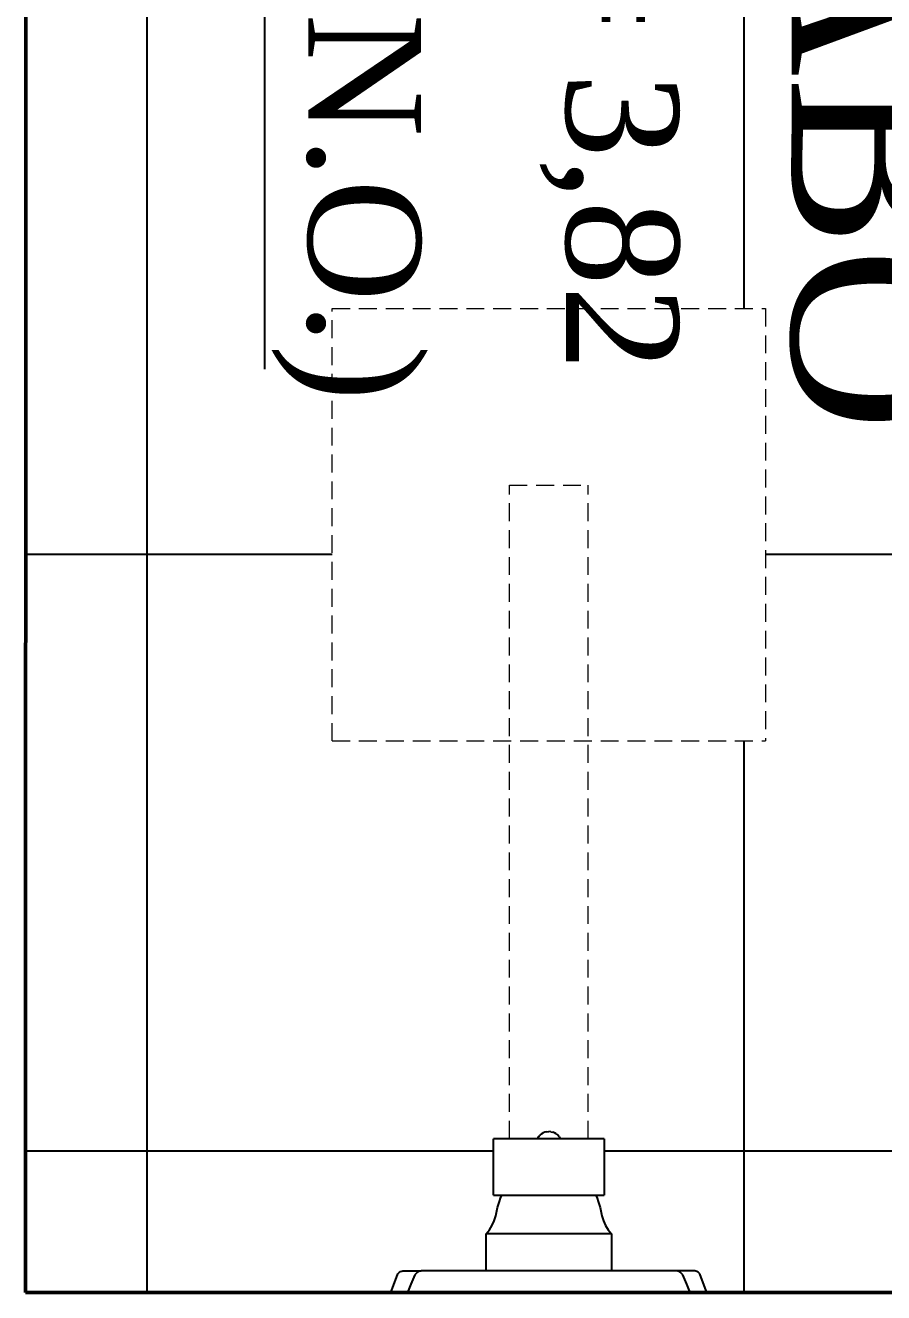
# Model space of a CAD drawing. Header units: centimetres. Extents: x -48696 to 156237, y -5617 to 29024.
# Drawn here: x -19619.3 to -19558.4, y 19923.9 to 20013.8 of the extents above; entities that cross this region are included whole.
import ezdxf

# ---------------------------------------------------------------- set-up
doc = ezdxf.new("R2010")
doc.units = ezdxf.units.CM
doc.linetypes.add('HIDDEN', pattern=[9.525, 6.35, -3.175])
for name, color, linetype in [('Hachuria - Moveis', 1, 'Continuous'), ('Piso', 55, 'Continuous'), ('PN010', 1, 'Continuous'), ('Portas-Cotas', 2, 'Continuous'), ('Texto', 2, 'Continuous')]:
    doc.layers.add(name, color=color, linetype=linetype)
doc.layers.add('Parede Baixa', color=5, linetype='Continuous', lineweight=50)
doc.layers.add('Projeção Janela', color=15, linetype='HIDDEN', lineweight=9)
doc.styles.add('Valéria', font='romantic.ttf', dxfattribs={"height": 10})

msp = doc.modelspace()

# ---------------------------------------------------------------- hatches: boundary and pattern name
at = {"layer": 'Piso'}
h = msp.add_hatch(dxfattribs=at)
h.set_pattern_fill('ANSI37', color=256, scale=13.333333, angle=-45)
h.set_pattern_definition([(360, (-38279.656, 1180.254), (3e-14, 42.33333), []), (90, (-38279.656, 1180.254), (-42.33333, 3e-14), [])])
h.paths.add_polyline_path([(-19392.3814, 19983.91707), (-19392.37906, 19984.45304), (-19394.37906, 19984.45304), (-19394.26532, 19994.45167), (-19389.37906, 19994.45167), (-19389.3273, 20076.27401), (-19392.32746, 20076.27591), (-19392.29782, 20073.24482), (-19464.79436, 20072.53593), (-19464.76013, 20069.03609), (-19461.84426, 20069.0336), (-19461.84728, 20065.48529), (-19463.69071, 20064.21048), (-19463.69071, 20063.44568), (-19467.7444, 20063.44568), (-19467.80608, 20064.24935), (-19470.09001, 20065.8797), (-19469.85792, 20069.49502), (-19467.26001, 20069.01165), (-19467.29424, 20072.51148), (-19471.29404, 20072.47237), (-19471.32338, 20075.47223), (-19467.32357, 20075.51134), (-19467.32357, 20079.01151), (-19470.07245, 20079.01151), (-19470.07245, 20082.75359), (-19467.73108, 20084.67034), (-19464.57904, 20084.26239), (-19462.01064, 20082.50003), (-19462.01064, 20078.97943), (-19464.85791, 20079.03562), (-19464.82369, 20075.53578), (-19394.32706, 20076.22512), (-19394.32706, 20086.22465), (-19392.35165, 20086.22465), (-19392.35165, 20088.95304), (-19532.22148, 20088.92774), (-19532.26947, 19923.88907), (-19530.49788, 19923.88907), (-19530.49788, 19928.11707), (-19528.51682, 19928.53786), (-19527.42046, 19929.30377), (-19510.94221, 19929.3336), (-19510.94221, 19926.3355), (-19513.54477, 19926.83532), (-19526.23121, 19928.11707), (-19526.23121, 19923.88907), (-19509.18782, 19923.88907), (-19508.716, 19930.52823), (-19505.11574, 19931.29144), (-19505.11574, 19932.48614), (-19522.48491, 19932.48614), (-19523.39369, 19994.12064), (-19480.56873, 19991.44338), (-19483.4799, 19932.48614), (-19500.84907, 19932.48614), (-19500.84907, 19930.80051), (-19496.81401, 19930.38939), (-19494.49921, 19923.88907), (-19467.21128, 19923.88907), (-19467.21128, 19983.91707)])
edge = h.paths.add_edge_path()
edge.add_line((-19619.22939, 19923.88907), (-19619.22939, 20088.95304))
edge.add_line((-19619.22939, 20088.95304), (-19539.22148, 20088.92978))
edge.add_line((-19539.22148, 20088.92978), (-19539.22148, 19923.88907))
edge.add_line((-19539.22148, 19923.88907), (-19570.94286, 19923.88907))
edge.add_line((-19570.94286, 19923.88907), (-19570.94286, 19926.08148))
edge.add_line((-19570.94286, 19926.08148), (-19577.70755, 19925.43007))
edge.add_line((-19577.70755, 19925.43007), (-19577.70755, 19928.06149))
edge.add_line((-19577.70755, 19928.06149), (-19578.21586, 19934.80905))
edge.add_line((-19578.21586, 19934.80905), (-19579.34286, 19934.80905))
edge.add_line((-19579.34286, 19934.80905), (-19579.34286, 19963.03538))
edge.add_line((-19579.34286, 19963.03538), (-19566.7712, 19963.03538))
edge.add_line((-19566.7712, 19963.03538), (-19566.7712, 19993.71726))
edge.add_line((-19566.7712, 19993.71726), (-19597.51453, 19993.71726))
edge.add_line((-19597.51453, 19993.71726), (-19597.51453, 19963.03538))
edge.add_line((-19597.51453, 19963.03538), (-19584.94286, 19963.03538))
edge.add_line((-19584.94286, 19963.03538), (-19584.94286, 19934.80905))
edge.add_line((-19584.94286, 19934.80905), (-19586.06986, 19934.80905))
edge.add_line((-19586.06986, 19934.80905), (-19586.06986, 19930.79924))
edge.add_line((-19586.06986, 19930.79924), (-19586.57818, 19928.06149))
edge.add_line((-19586.57818, 19928.06149), (-19586.57818, 19925.43007))
edge.add_line((-19586.57818, 19925.43007), (-19592.5358, 19925.42554))
edge.add_line((-19592.5358, 19925.42554), (-19592.98567, 19925.4544))
edge.add_line((-19592.98567, 19925.4544), (-19593.34286, 19923.88907))
edge.add_line((-19593.34286, 19923.88907), (-19619.27238, 19923.88907))

# ---------------------------------------------------------------- linework, layer by layer
at = {"layer": 'Hachuria - Moveis'}
for p, q in [((-19582.87158, 19934.94898), (-19582.94544, 19934.82846)), ((-19582.87158, 19934.94898), (-19582.77979, 19935.05646)), ((-19582.67231, 19935.14825), (-19582.77979, 19935.05646)), ((-19582.67231, 19935.14825), (-19582.5518, 19935.2221)), ((-19582.42121, 19935.27619), (-19582.5518, 19935.2221)), ((-19582.28377, 19935.30919), (-19582.42121, 19935.27619)), ((-19582.28377, 19935.30919), (-19582.14286, 19935.32028)), ((-19582.00196, 19935.30919), (-19582.14286, 19935.32028)), ((-19582.00196, 19935.30919), (-19581.86452, 19935.27619)), ((-19581.73393, 19935.2221), (-19581.86452, 19935.27619)), ((-19581.61342, 19935.14825), (-19581.73393, 19935.2221)), ((-19581.61342, 19935.14825), (-19581.50594, 19935.05646)), ((-19581.41414, 19934.94898), (-19581.50594, 19935.05646)), ((-19581.41414, 19934.94898), (-19581.34029, 19934.82846)), ((-19586.06986, 19930.79924), (-19586.06986, 19934.80905)), ((-19582.95348, 19934.80905), (-19586.06986, 19934.80905)), ((-19582.94544, 19934.82846), (-19582.95348, 19934.80905)), ((-19581.33225, 19934.80905), (-19582.95348, 19934.80905)), ((-19581.33225, 19934.80905), (-19581.34029, 19934.82846)), ((-19578.21586, 19934.80905), (-19581.33225, 19934.80905)), ((-19578.21586, 19934.80905), (-19578.21586, 19930.79924)), ((-19586.06986, 19930.79924), (-19585.48431, 19930.79924)), ((-19585.65218, 19930.36662), (-19585.5738, 19930.58462)), ((-19585.5738, 19930.58462), (-19585.48431, 19930.79924)), ((-19585.48431, 19930.79924), (-19578.80142, 19930.79924)), ((-19578.80142, 19930.79924), (-19578.71193, 19930.58462)), ((-19578.80142, 19930.79924), (-19578.21586, 19930.79924)), ((-19578.71193, 19930.58462), (-19578.63355, 19930.36662)), ((-19585.90272, 19929.33404), (-19585.82106, 19929.69246)), ((-19585.82106, 19929.69246), (-19585.77585, 19929.92055)), ((-19585.77585, 19929.92055), (-19585.71953, 19930.14526)), ((-19585.71953, 19930.14526), (-19585.65218, 19930.36662)), ((-19578.63355, 19930.36662), (-19578.5662, 19930.14526)), ((-19578.5662, 19930.14526), (-19578.50988, 19929.92055)), ((-19578.50988, 19929.92055), (-19578.46467, 19929.69246)), ((-19578.46467, 19929.69246), (-19578.383, 19929.33399)), ((-19586.35708, 19928.35524), (-19586.17073, 19928.66566)), ((-19586.17073, 19928.66566), (-19586.01985, 19928.99191)), ((-19586.01985, 19928.99191), (-19585.90272, 19929.33404)), ((-19578.383, 19929.33399), (-19578.2658, 19928.99173)), ((-19578.2658, 19928.99173), (-19578.11434, 19928.66548)), ((-19578.11434, 19928.66548), (-19577.92862, 19928.35519)), ((-19586.57818, 19928.06149), (-19586.35708, 19928.35524)), ((-19586.57818, 19925.43007), (-19586.57818, 19928.06149)), ((-19577.70755, 19928.06149), (-19586.57818, 19928.06149)), ((-19577.92862, 19928.35519), (-19577.70755, 19928.06149)), ((-19577.70755, 19928.06149), (-19577.70755, 19925.43007)), ((-19593.34286, 19923.88907), (-19592.87823, 19925.16407)), ((-19592.87823, 19925.16407), (-19592.84347, 19925.23292)), ((-19592.84347, 19925.23292), (-19592.79173, 19925.29707)), ((-19592.79173, 19925.29707), (-19592.72654, 19925.35216)), ((-19592.72654, 19925.35216), (-19592.65234, 19925.39443)), ((-19592.65234, 19925.39443), (-19592.57419, 19925.42101)), ((-19592.57419, 19925.42101), (-19592.49741, 19925.43007)), ((-19592.49741, 19925.43007), (-19591.19508, 19925.43007)), ((-19591.64034, 19925.16407), (-19591.92531, 19924.49525)), ((-19591.46298, 19925.35216), (-19591.64034, 19925.16407)), ((-19591.37622, 19925.39443), (-19591.46298, 19925.35216)), ((-19591.28485, 19925.42101), (-19591.37622, 19925.39443)), ((-19591.19508, 19925.43007), (-19591.28485, 19925.42101)), ((-19586.57818, 19925.43007), (-19591.19508, 19925.43007)), ((-19577.70755, 19925.43007), (-19586.57818, 19925.43007)), ((-19573.09065, 19925.43007), (-19577.70755, 19925.43007)), ((-19573.00088, 19925.42101), (-19573.09065, 19925.43007)), ((-19571.78832, 19925.43007), (-19573.09065, 19925.43007)), ((-19572.9095, 19925.39443), (-19573.00088, 19925.42101)), ((-19572.82275, 19925.35216), (-19572.9095, 19925.39443)), ((-19572.64539, 19925.16407), (-19572.82275, 19925.35216)), ((-19572.36042, 19924.49525), (-19572.64539, 19925.16407)), ((-19571.71154, 19925.42101), (-19571.78832, 19925.43007)), ((-19571.63339, 19925.39443), (-19571.71154, 19925.42101)), ((-19571.55919, 19925.35216), (-19571.63339, 19925.39443)), ((-19571.494, 19925.29707), (-19571.55919, 19925.35216)), ((-19571.44226, 19925.23292), (-19571.494, 19925.29707)), ((-19571.4075, 19925.16407), (-19571.44226, 19925.23292)), ((-19570.94286, 19923.88907), (-19571.4075, 19925.16407)), ((-19591.92531, 19924.49525), (-19592.16368, 19923.88907)), ((-19572.12205, 19923.88907), (-19572.36042, 19924.49525)), ((-19593.34286, 19923.88907), (-19570.94286, 19923.88907))]:
    msp.add_line(p, q, dxfattribs=at)
at = {"layer": 'Parede Baixa'}
for p, q in [((-19619.22147, 20088.95304), (-19619.26947, 19923.88907)), ((-19392.39885, 19923.88907), (-19619.27238, 19923.88907))]:
    msp.add_line(p, q, dxfattribs=at)
at = {"layer": 'PN010'}
msp.add_line((-19602.31347, 20066.6391), (-19602.31347, 19989.40935), dxfattribs=at)
at = {"layer": 'Projeção Janela', "linetype": 'HIDDEN', "ltscale": 0.2}
for p, q in [((-19597.51453, 19963.03538), (-19597.51453, 19993.71726)), ((-19597.51453, 19993.71726), (-19566.7712, 19993.71726)), ((-19566.7712, 19993.71726), (-19566.7712, 19963.03538)), ((-19584.94286, 19981.17632), (-19579.34286, 19981.17632)), ((-19584.94286, 19934.80905), (-19584.94286, 19981.17632)), ((-19579.34286, 19934.80905), (-19579.34286, 19981.17632)), ((-19597.51453, 19963.03538), (-19566.7712, 19963.03538))]:
    msp.add_line(p, q, dxfattribs=at)

# ---------------------------------------------------------------- texts
at = {"layer": 'Portas-Cotas', "insert": (-19552.91231, 20022.74503), "char_height": 12, "attachment_point": 2, "rotation": 270, "style": 'Valéria'}
msp.add_mtext('LAVABO\\P{\\H0.6667x;ÁREA = 3,82}', dxfattribs=at)
at = {"layer": 'Texto', "insert": (-19591.20696, 20052.67562), "char_height": 8, "attachment_point": 1, "rotation": 270, "style": 'Valéria'}
msp.add_mtext('+ 1,36 (N.O.)', dxfattribs=at)

doc.saveas('drawing.dxf')
